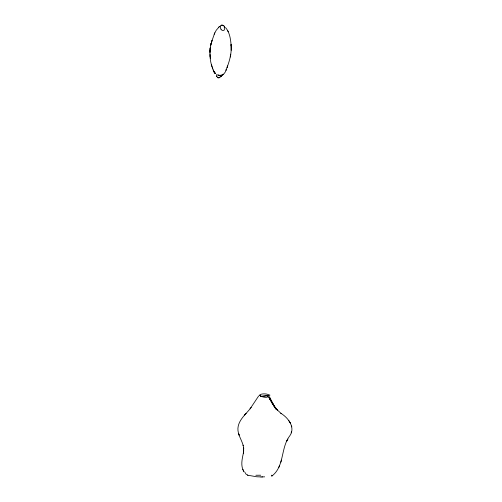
<?xml version="1.0" encoding="UTF-8"?>
<svg xmlns="http://www.w3.org/2000/svg" width="502" height="502" viewBox="0 0 502 502"><rect width="100%" height="100%" fill="white"/><g stroke="black" fill="none" stroke-linecap="round" stroke-linejoin="round"><path stroke-width="0.75" d="M243.721 449.24L243.621 447.571L243.539 452.032L243.708 450.238M267.873 396.084L267.848 396.392A3.363 1.017 5.8 0 1 267.673 396.574L267.723 396.586M226.358 69.42L226 70.217C229.025 62.581 231.654 54.467 231.19 46.146M231.177 50.344L231.058 44.465L231.171 45.895C230.65 39.495 229.872 32.586 225.523 27.516M216.45 74.528L216.757 76.178M214.774 32.831L211.436 42.268L212.07 40.493C208.474 51.11 209.39 63.955 215.182 73.662M210.137 48.587L210.282 47.307M243.37 453.118L243.57 451.668L243.313 453.482L243.37 453.118C242.127 459.035 240.389 465.912 243.846 471.453M230.55 55.458L230.769 54.191M230.23 57.021L230.493 55.741M210.551 45.607L210.809 44.389L210.507 45.826M271.946 476.028C284.722 466.163 280.492 447.765 289.842 435.755C295.734 427.365 288.098 417.708 280.875 413.297L281.321 413.654L277.022 409.682L277.662 410.404L274.619 406.526M280.875 462.166L281.453 460.114M220.554 25.935L220.416 26.487A31.651 9.375 12.3 0 0 220.416 27.108L220.679 28.545A24.435 7.58 2.3 0 0 220.918 29.166M291.198 432.862L291.549 431.846M227.651 65.862L227.117 67.4L227.494 66.32M272.046 475.89L271.82 475.13M214.166 34.23L216.243 30.233L219.543 26.455M226.164 69.853C225.247 73.411 221.702 77.076 217.805 75.099M278.761 467.462L279.639 465.58M220.585 25.897L220.648 25.778A10.122 2.83 31.5 0 1 220.748 25.715M259.835 394.955L259.81 395.005A6.457 2.064 9 0 0 259.791 395.25M287.941 439.068L286.837 441.026L287.031 440.687M251.22 407.354L250.084 408.829L258.674 395.959M222.832 74.459L220.836 76.662M250.379 408.452C245.56 414.514 238.525 419.998 237.917 428.313C237.59 434.525 241.669 439.739 243.194 445.531L243.1 445.167L243.708 448.324L243.646 447.953M244.625 415.047L246.055 413.46L244.945 414.69M220.861 76.417L221.213 76.04L220.811 76.467M218.615 27.321L219.412 26.562M223.07 74.189L222.16 74.829M219.738 77.666L220.177 76.593M219.914 77.553L219.932 77.54A4.756 1.23 22 0 1 219.863 77.622M222.762 74.898L223.12 74.654M267.917 396.028L268.972 395.758L260.645 396.505M221.269 25.244L221.369 25.207A1.581 0.364 2 0 1 221.57 25.138M221.639 75.055L219.901 75.363L217.611 74.823M221.589 25.138L222.129 25.106M219.161 77.854L218.445 77.816M260.387 396.53L262.715 396.549L261.235 396.279L269.969 395.143L266.901 394.12A4.8 1.5 2.4 0 0 259.986 394.967M264.673 476.844L262.471 476.894M260.105 476.887L257.934 476.825A8.045 1.324 3 0 1 256.346 476.718L248.239 475.294M247.618 475.068L245.861 474.001L245.277 472.658M223.183 25.42L224.087 26.073M215.377 73.455L213.858 71.541M215.126 73.242L214.003 71.817M217.316 77.126L217.033 76.712M275.937 408.377L277.355 410.046M275.705 408.653L276.37 409.5L275.24 408.051M274.914 407.599L274.475 406.953L275.529 408.415M214.172 72.1L214.906 73.028L214.103 71.949M275.052 407.781L273.326 405.202M259.841 395.614L259.816 395.57A2.905 0.973 7 0 1 259.741 395.438M288.832 420.67L290.558 423.412L290.012 422.414M274.782 406.771L269.844 398.933L270.81 400.483M220.98 29.16L221.922 30.233A1.65 0.483 4.1 0 0 222.587 30.453L223.955 30.371L224.538 29.267A20.042 6.269 6 0 0 224.62 28.997L224.651 28.815A36.42 11.383 5.6 0 0 224.683 28.432L224.651 27.585M274.387 406.771L274.807 407.417M243.777 471.353L244.348 472.231M268.915 397.226L274.205 405.955L270.729 400.345M268.708 397.182L272.931 404.549M272.172 403.238L273.032 404.712M274.086 406.275L269.448 396.618M224.112 26.123L224.488 26.926M227.563 30.459L228.253 31.789M242.811 469.345L243.169 470.186M213.149 70.023L213.419 70.669M212.296 67.651L212.729 68.918M239.121 435.19L238.645 433.715L239.015 434.864M211.53 64.695L212.045 66.804M291.8 426.888L291.587 425.978M210.049 53.952L210.212 56.211M247.957 475.306A20.651 3.263 1.2 0 1 247.367 475.08M261.875 476.963A10.693 1.167 2.5 0 1 260.249 476.956M262.609 476.919A10.586 0.929 2 0 1 261.774 476.925M260.707 475.199A21.743 1.01 0.5 0 1 255.876 475.25M271.889 475.821A15.851 2.541 21.8 0 1 271.507 475.94M267.811 396.643A4.116 1.337 12.5 0 1 264.949 397.295A4.116 1.337 12.5 0 1 260.576 395.94M260.582 395.902A5.145 1.713 4.5 0 1 260.118 395.595M224.156 26.951A26.788 8.49 -1.6 0 1 224.494 27.597M222.198 25.1A2.924 0.502 7.2 0 1 223.089 25.414M221.683 25.577A7.078 1.368 -2.3 0 1 222.323 25.376M217.692 77.791A3.727 0.929 6.8 0 1 217.554 77.421M216.87 76.712A28.752 8.145 2.5 0 1 216.651 76.178M218.772 77.672A5.798 0.709 -5.7 0 1 218.132 77.823M209.999 50.903L209.993 52.421L210.156 48.355L209.999 50.903M211.06 43.423L210.758 44.596L211.06 43.423M271.839 402.667L271.657 402.34L271.877 402.736M213.689 71.228L213.532 70.914L213.689 71.228M210.426 58.019L210.175 55.735L210.476 58.508L210.426 58.019"/></g></svg>
